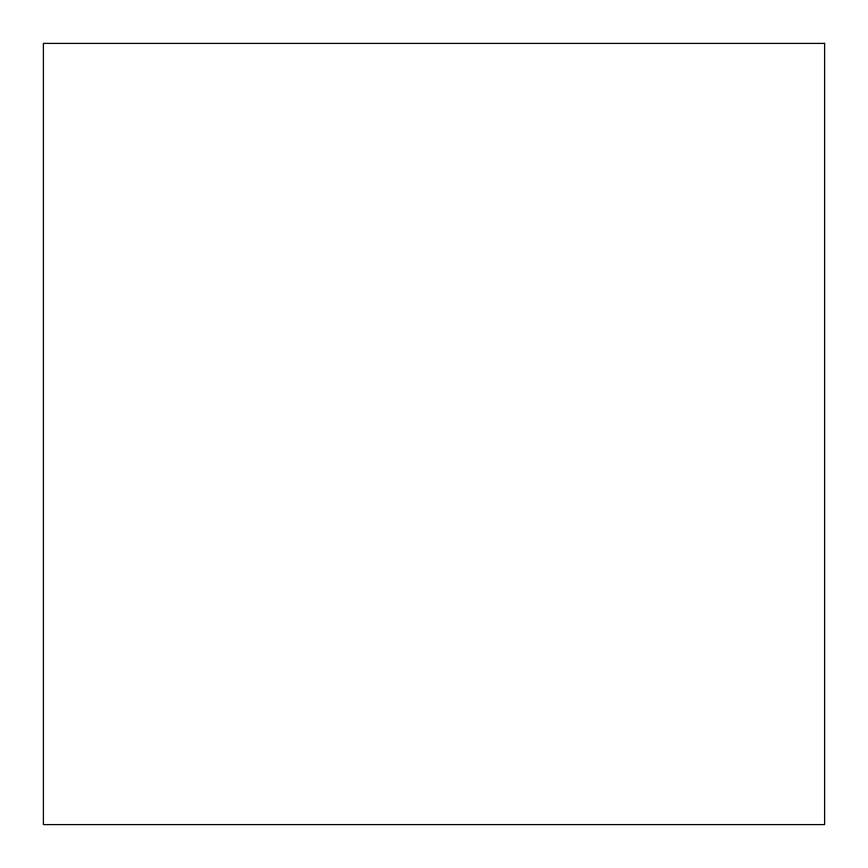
<?xml version="1.0" encoding="UTF-8"?>
<svg xmlns="http://www.w3.org/2000/svg" width="868" height="868" viewBox="0 0 868 868"><rect width="100%" height="100%" fill="white"/><g stroke="black" fill="none" stroke-linecap="round" stroke-linejoin="round"><path stroke-width="1.3" d="M824.6 43.4L43.4 43.4L43.4 824.6L824.6 824.6L824.6 43.4"/></g></svg>
